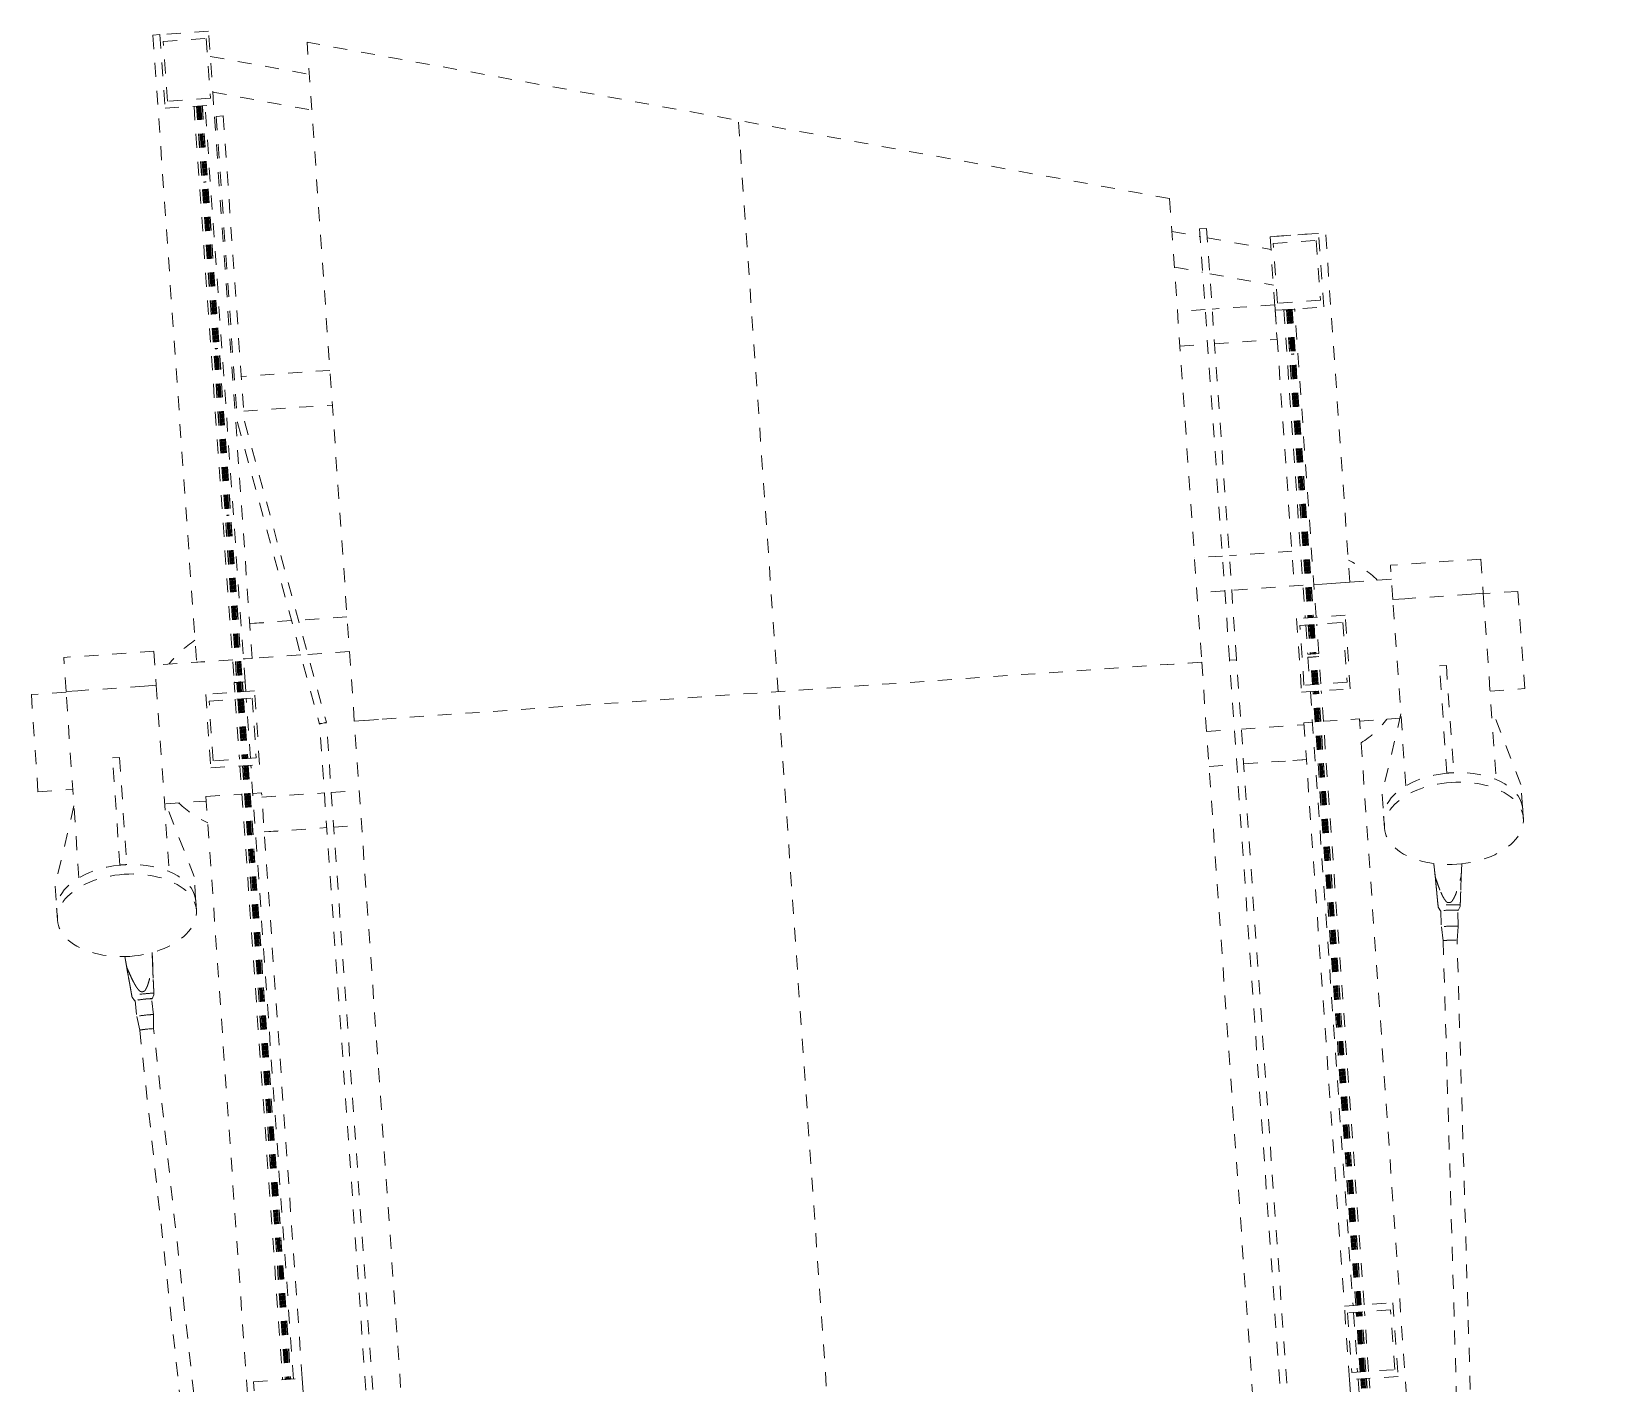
# Model space of a CAD drawing. Header units: millimetres. Extents: x 50357 to 985146, y 723188 to 1803594.
# Drawn here: x 829717.51 to 829728.75, y 818189.73 to 818199.44 of the extents above; entities that cross this region are included whole.
import ezdxf

# ---------------------------------------------------------------- set-up
doc = ezdxf.new("R2010")
doc.units = ezdxf.units.MM
doc.header["$LTSCALE"] = 3
doc.header["$MEASUREMENT"] = 0
doc.linetypes.add('DASHED2', pattern=[0.375, 0.25, -0.125])
doc.linetypes.add('Member Hidden', pattern=[4.5, 2.5, -2])
for name, color, linetype, lineweight, true_color in [('A-FLOR', 7, 'Continuous', 5, 0x6e6e6e), ('A-FLOR-HRAL', 7, 'Continuous', 13, 0x6e6e6e), ('A-GENM', 7, 'Continuous', 13, 0x6e6e6e), ('A-MASS', 7, 'Continuous', 13, 0x6e6e6e), ('ADS280__', 7, 'Continuous', 13, 0x6e6e6e), ('ADS280_B', 7, 'Member Hidden', 13, 0x6e6e6e), ('ADS280_BSteel', 7, 'Continuous', 13, 0x6e6e6e)]:
    doc.layers.add(name, color=color, linetype=linetype, lineweight=lineweight, true_color=true_color)
doc.layers.add('UAJ-00XREF', color=7, linetype='Continuous')

# ---------------------------------------------------------------- blocks, each defined once
blk = doc.blocks.new('Railing - End-Caps_0070CER10-01A-V2-BRIDGE DECK LEVEL')
at = {"layer": 'A-FLOR-HRAL'}
for p, q in [((-39, 0), (-37, 0)), ((-37, 0), (-19, 0)), ((19, 0), (37, 0)), ((37, 0), (40, 0)), ((-37, -2), (-39, -2)), ((37, -2), (-37, -2)), ((40, -2), (37, -2))]:
    blk.add_line(p, q, dxfattribs=at)
blk = doc.blocks.new('Railing - Sabco_Joint-V3-BRIDGE DECK LEVEL')
at = {"layer": 'A-FLOR-HRAL'}
for p, q in [((-9, 1), (-8, 1)), ((-9, 1), (-9, 0)), ((-8, 1), (-2, 1)), ((-8, 0), (-8, 1)), ((-1, 0), (-1, 1)), ((1, 1), (8, 1)), ((1, 1), (1, 0)), ((8, 1), (9, 1)), ((8, 1), (8, 0)), ((9, 1), (9, 0)), ((-8, 0), (-9, 0)), ((-2, 0), (-8, 0)), ((8, 0), (1, 0)), ((9, 0), (8, 0))]:
    blk.add_line(p, q, dxfattribs=at)
blk = doc.blocks.new('Railing - Sabco_Joint-1451159-BRIDGE DECK LEVEL')
at = {"layer": 'A-FLOR-HRAL'}
for p, q in [((-9, 1), (-8, 1)), ((-9, 1), (-9, 0)), ((-8, 1), (-2, 1)), ((-8, 0), (-8, 1)), ((-1, 0), (-1, 1)), ((1, 1), (8, 1)), ((1, 1), (1, 0)), ((8, 1), (9, 1)), ((8, 1), (8, 0)), ((9, 1), (9, 0)), ((-8, 0), (-9, 0)), ((-2, 0), (-8, 0)), ((8, 0), (1, 0)), ((9, 0), (8, 0))]:
    blk.add_line(p, q, dxfattribs=at)
blk = doc.blocks.new('A')
at = {"layer": 'A-FLOR', "color": 8, "linetype": 'DASHED2', "ltscale": 5}
for p, q in [((834547177, 818208652), (834546888, 818212779)), ((834549771, 818171542), (834547177, 818208652))]:
    blk.add_line(p, q, dxfattribs=at)
at = {"layer": 'A-FLOR-HRAL', "color": 8, "linetype": 'DASHED2', "ltscale": 5}
for p, q in [((834542982, 818212855), (834543272, 818208717)), ((834543001, 818212856), (834543291, 818208718)), ((834543004, 818212856), (834543293, 818208718)), ((834543012, 818212857), (834543301, 818208719)), ((834543013, 818212857), (834543302, 818208719)), ((834543014, 818212857), (834543303, 818208719)), ((834543020, 818212857), (834543309, 818208719)), ((834543020, 818212857), (834543309, 818208719)), ((834543023, 818212857), (834543312, 818208720)), ((834543023, 818212857), (834543312, 818208720)), ((834543029, 818212858), (834543319, 818208720)), ((834543030, 818212858), (834543320, 818208720)), ((834543032, 818212858), (834543321, 818208720)), ((834543040, 818212859), (834543329, 818208721)), ((834543042, 818212859), (834543331, 818208721)), ((834543350, 818208722), (834543061, 818212860)), ((834543192, 818212785), (834543142, 818212782)), ((834543142, 818212782), (834543295, 818210584)), ((834543192, 818212785), (834543345, 818210592)), ((834550252, 818211980), (834550202, 818211976)), ((834550202, 818211976), (834550419, 818208879)), ((834550252, 818211980), (834550469, 818208882)), ((834550807, 818211395), (834550962, 818209182)), ((834550807, 818211395), (834550810, 818211395)), ((834550810, 818211395), (834550828, 818211396)), ((834550826, 818211396), (834550828, 818211396)), ((834550826, 818211396), (834550981, 818209183)), ((834550828, 818211396), (834550836, 818211397)), ((834550828, 818211396), (834550983, 818209184)), ((834550836, 818211397), (834550838, 818211397)), ((834550836, 818211397), (834550991, 818209184)), ((834550838, 818211397), (834550839, 818211397)), ((834550838, 818211397), (834550992, 818209184)), ((834550839, 818211397), (834550845, 818211397)), ((834550839, 818211397), (834550993, 818209184)), ((834550845, 818211397), (834550848, 818211398)), ((834550845, 818211397), (834551000, 818209185)), ((834550845, 818211397), (834551000, 818209185)), ((834550848, 818211398), (834550854, 818211398)), ((834550848, 818211398), (834551003, 818209185)), ((834550848, 818211398), (834551003, 818209185)), ((834550854, 818211398), (834550855, 818211398)), ((834550854, 818211398), (834551009, 818209185)), ((834550855, 818211398), (834550857, 818211398)), ((834550855, 818211398), (834551010, 818209185)), ((834550857, 818211398), (834550864, 818211399)), ((834550857, 818211398), (834551011, 818209186)), ((834550864, 818211399), (834550867, 818211399)), ((834550864, 818211399), (834551019, 818209186)), ((834550865, 818211399), (834550883, 818211400)), ((834550867, 818211399), (834551021, 818209186)), ((834550883, 818211400), (834550886, 818211400)), ((834551040, 818209188), (834550886, 818211400)), ((834543345, 818210592), (834543934, 818208430)), ((834543295, 818210584), (834543886, 818208417)), ((834550965, 818209132), (834550980, 818208922)), ((834550984, 818209134), (834550999, 818208923)), ((834550987, 818209134), (834551001, 818208923)), ((834550994, 818209134), (834551009, 818208924)), ((834550996, 818209134), (834551010, 818208924)), ((834550997, 818209134), (834551011, 818208924)), ((834551003, 818209135), (834551018, 818208924)), ((834551003, 818209135), (834551018, 818208924)), ((834551006, 818209135), (834551021, 818208925)), ((834551006, 818209135), (834551021, 818208925)), ((834551012, 818209135), (834551027, 818208925)), ((834551013, 818209136), (834551028, 818208925)), ((834551015, 818209136), (834551029, 818208925)), ((834551022, 818209136), (834551037, 818208926)), ((834551025, 818209136), (834551039, 818208926)), ((834551059, 818208927), (834551044, 818209138)), ((834550982, 818208922), (834550980, 818208922)), ((834551001, 818208923), (834550982, 818208922)), ((834551001, 818208923), (834550999, 818208923)), ((834551009, 818208924), (834551001, 818208923)), ((834551010, 818208924), (834551009, 818208924)), ((834551011, 818208924), (834551010, 818208924)), ((834551018, 818208924), (834551011, 818208924)), ((834551021, 818208925), (834551018, 818208924)), ((834551027, 818208925), (834551021, 818208925)), ((834551028, 818208925), (834551027, 818208925)), ((834551029, 818208925), (834551028, 818208925)), ((834551037, 818208926), (834551029, 818208925)), ((834551039, 818208926), (834551037, 818208926)), ((834551056, 818208927), (834551038, 818208926)), ((834551059, 818208927), (834551056, 818208927)), ((834553014, 818171762), (834550418, 818208885)), ((834550469, 818208882), (834550419, 818208879)), ((834553063, 818171765), (834550468, 818208888)), ((834550981, 818208900), (834550995, 818208703)), ((834550984, 818208900), (834551002, 818208901)), ((834551014, 818208705), (834551001, 818208901)), ((834551003, 818208901), (834551011, 818208902)), ((834551017, 818208705), (834551003, 818208901)), ((834551024, 818208705), (834551011, 818208902)), ((834551012, 818208902), (834551013, 818208902)), ((834551026, 818208705), (834551012, 818208902)), ((834551013, 818208902), (834551019, 818208903)), ((834551027, 818208705), (834551013, 818208902)), ((834551019, 818208903), (834551020, 818208903)), ((834551033, 818208706), (834551019, 818208903)), ((834551020, 818208903), (834551021, 818208903)), ((834551034, 818208706), (834551020, 818208903)), ((834551021, 818208903), (834551022, 818208903)), ((834551035, 818208706), (834551021, 818208903)), ((834551022, 818208903), (834551028, 818208903)), ((834551036, 818208706), (834551022, 818208903)), ((834551028, 818208903), (834551029, 818208903)), ((834551042, 818208707), (834551028, 818208903)), ((834551043, 818208707), (834551029, 818208903)), ((834551031, 818208903), (834551039, 818208904)), ((834551045, 818208707), (834551031, 818208903)), ((834551039, 818208904), (834551058, 818208905)), ((834551052, 818208707), (834551039, 818208904)), ((834551055, 818208707), (834551041, 818208904)), ((834551074, 818208709), (834551060, 818208905)), ((834543274, 818208717), (834543272, 818208717)), ((834543272, 818208715), (834543277, 818208645)), ((834543274, 818208715), (834543293, 818208716)), ((834543291, 818208716), (834543296, 818208646)), ((834543293, 818208716), (834543301, 818208717)), ((834543293, 818208716), (834543298, 818208646)), ((834543301, 818208717), (834543306, 818208647)), ((834543303, 818208719), (834543302, 818208719)), ((834543302, 818208717), (834543303, 818208717)), ((834543302, 818208717), (834543307, 818208647)), ((834543309, 818208719), (834543303, 818208719)), ((834543303, 818208717), (834543310, 818208717)), ((834543303, 818208717), (834543308, 818208647)), ((834543312, 818208720), (834543309, 818208719)), ((834543310, 818208717), (834543311, 818208717)), ((834543310, 818208717), (834543314, 818208647)), ((834543311, 818208717), (834543312, 818208717)), ((834543311, 818208717), (834543315, 818208648)), ((834543319, 818208720), (834543312, 818208720)), ((834543312, 818208717), (834543313, 818208718)), ((834543312, 818208717), (834543316, 818208648)), ((834543313, 818208718), (834543319, 818208718)), ((834543313, 818208718), (834543317, 818208648)), ((834543320, 818208720), (834543319, 818208720)), ((834543319, 818208718), (834543320, 818208718)), ((834543319, 818208718), (834543324, 818208648)), ((834543320, 818208718), (834543325, 818208648)), ((834543321, 818208718), (834543329, 818208719)), ((834543321, 818208718), (834543326, 818208648)), ((834543329, 818208719), (834543334, 818208649)), ((834543330, 818208719), (834543348, 818208720)), ((834543331, 818208719), (834543336, 818208649)), ((834543350, 818208722), (834543348, 818208722)), ((834543355, 818208650), (834543350, 818208720)), ((834543280, 818208595), (834543310, 818208166)), ((834543299, 818208596), (834543329, 818208167)), ((834543302, 818208596), (834543332, 818208168)), ((834543309, 818208597), (834543339, 818208168)), ((834543311, 818208597), (834543341, 818208168)), ((834543312, 818208597), (834543342, 818208168)), ((834543318, 818208598), (834543348, 818208169)), ((834543319, 818208598), (834543349, 818208169)), ((834543320, 818208598), (834543350, 818208169)), ((834543321, 818208598), (834543351, 818208169)), ((834543327, 818208598), (834543357, 818208169)), ((834543328, 818208598), (834543358, 818208169)), ((834543330, 818208598), (834543360, 818208169)), ((834543337, 818208599), (834543367, 818208170)), ((834543340, 818208599), (834543370, 818208170)), ((834543389, 818208172), (834543359, 818208600)), ((834550999, 818208653), (834551307, 818204244)), ((834551326, 818204245), (834551018, 818208655)), ((834551328, 818204246), (834551020, 818208655)), ((834551336, 818204246), (834551028, 818208655)), ((834551337, 818204246), (834551029, 818208655)), ((834551338, 818204246), (834551030, 818208656)), ((834551345, 818204247), (834551036, 818208656)), ((834551346, 818204247), (834551037, 818208656)), ((834551347, 818204247), (834551038, 818208656)), ((834551348, 818204247), (834551039, 818208656)), ((834551354, 818204247), (834551046, 818208657)), ((834551355, 818204247), (834551047, 818208657)), ((834551356, 818204248), (834551048, 818208657)), ((834551364, 818204248), (834551056, 818208657)), ((834551366, 818204248), (834551058, 818208658)), ((834551386, 818204250), (834551077, 818208659)), ((834543885, 818208422), (834543935, 818208425)), ((834546479, 818171312), (834543885, 818208422)), ((834543934, 818208430), (834543886, 818208417)), ((834546529, 818171316), (834543935, 818208425)), ((834543361, 818208119), (834543669, 818203710)), ((834543362, 818208120), (834543670, 818203710)), ((834543363, 818208120), (834543671, 818203710)), ((834543371, 818208120), (834543679, 818203711)), ((834543373, 818208120), (834543681, 818203711)), ((834543700, 818203712), (834543392, 818208122)), ((834543314, 818208116), (834543622, 818203707)), ((834543333, 818208117), (834543641, 818203708)), ((834543335, 818208118), (834543643, 818203708)), ((834543343, 818208118), (834543651, 818203709)), ((834543344, 818208118), (834543652, 818203709)), ((834543345, 818208118), (834543653, 818203709)), ((834543351, 818208119), (834543660, 818203710)), ((834543352, 818208119), (834543661, 818203710)), ((834543353, 818208119), (834543662, 818203710)), ((834543354, 818208119), (834543663, 818203710)), ((834551310, 818204194), (834551340, 818203765)), ((834551359, 818203767), (834551329, 818204196)), ((834551362, 818203767), (834551332, 818204196)), ((834551369, 818203767), (834551340, 818204196)), ((834551371, 818203767), (834551341, 818204196)), ((834551372, 818203767), (834551342, 818204196)), ((834551378, 818203768), (834551348, 818204197)), ((834551379, 818203768), (834551349, 818204197)), ((834551380, 818203768), (834551350, 818204197)), ((834551381, 818203768), (834551351, 818204197)), ((834551387, 818203769), (834551357, 818204198)), ((834551388, 818203769), (834551358, 818204198)), ((834551390, 818203769), (834551360, 818204198)), ((834551398, 818203769), (834551368, 818204198)), ((834551400, 818203769), (834551370, 818204198)), ((834551419, 818203771), (834551389, 818204200)), ((834551344, 818203715), (834551656, 818199256)), ((834551675, 818199258), (834551363, 818203717)), ((834551677, 818199261), (834551365, 818203717)), ((834551685, 818199261), (834551373, 818203717)), ((834551686, 818199261), (834551374, 818203718)), ((834551687, 818199261), (834551375, 818203718)), ((834551693, 818199261), (834551382, 818203718)), ((834551694, 818199261), (834551383, 818203718)), ((834551695, 818199261), (834551384, 818203718)), ((834551696, 818199261), (834551385, 818203718)), ((834551703, 818199261), (834551391, 818203719)), ((834551704, 818199261), (834551392, 818203719)), ((834551705, 818199261), (834551393, 818203719)), ((834551713, 818199261), (834551401, 818203719)), ((834551715, 818199261), (834551403, 818203720)), ((834551734, 818199262), (834551422, 818203721))]:
    blk.add_line(p, q, dxfattribs=at)
at = {"layer": 'A-FLOR-HRAL', "color": 8, "linetype": 'DASHED2', "ltscale": 5, "flags": 128}
for points in [[(834550981, 818208900), (834550982, 818208900), (834550982, 818208900), (834550982, 818208900), (834550983, 818208900), (834550983, 818208900), (834550984, 818208900)], [(834551001, 818208901), (834551001, 818208901), (834551001, 818208901), (834551001, 818208901), (834551002, 818208901), (834551002, 818208901), (834551003, 818208901)], [(834551011, 818208902), (834551011, 818208902), (834551011, 818208902), (834551011, 818208902), (834551012, 818208902), (834551012, 818208902), (834551012, 818208902), (834551012, 818208902)], [(834551029, 818208903), (834551030, 818208903), (834551030, 818208903), (834551030, 818208903), (834551030, 818208903), (834551030, 818208903), (834551031, 818208903), (834551031, 818208903)], [(834551039, 818208904), (834551039, 818208904), (834551040, 818208904), (834551040, 818208904), (834551041, 818208904), (834551041, 818208904), (834551041, 818208904)], [(834551058, 818208905), (834551058, 818208905), (834551059, 818208905), (834551059, 818208905), (834551060, 818208905), (834551060, 818208905), (834551060, 818208905)], [(834543272, 818208715), (834543272, 818208715), (834543272, 818208715), (834543273, 818208715), (834543273, 818208715), (834543274, 818208715), (834543274, 818208715)], [(834543291, 818208716), (834543291, 818208716), (834543291, 818208716), (834543292, 818208716), (834543292, 818208716), (834543293, 818208716), (834543293, 818208716)], [(834543301, 818208717), (834543301, 818208717), (834543302, 818208717), (834543302, 818208717), (834543302, 818208717), (834543302, 818208717), (834543302, 818208717), (834543302, 818208717)], [(834543320, 818208718), (834543320, 818208718), (834543320, 818208718), (834543320, 818208718), (834543320, 818208718), (834543321, 818208718), (834543321, 818208718), (834543321, 818208718)], [(834543329, 818208719), (834543330, 818208719), (834543330, 818208719), (834543331, 818208719), (834543331, 818208719), (834543331, 818208719), (834543331, 818208719)], [(834543348, 818208720), (834543349, 818208720), (834543349, 818208720), (834543350, 818208720), (834543350, 818208720), (834543350, 818208720), (834543350, 818208720)]]:
    blk.add_lwpolyline(points, dxfattribs=at)
at = {"layer": 'A-GENM', "color": 8, "linetype": 'DASHED2', "ltscale": 5}
for p, q in [((834550367, 818209627), (834550167, 818209613)), ((834550866, 818209662), (834550417, 818209630)), ((834550866, 818209662), (834550768, 818209655)), ((834552223, 818209606), (834551574, 818209561)), ((834552223, 818209605), (834552240, 818209360)), ((834551591, 818209315), (834551574, 818209560)), ((834552240, 818209360), (834552155, 818209354)), ((834552240, 818209360), (834552333, 818208021)), ((834551676, 818209321), (834551591, 818209315)), ((834551685, 818207977), (834551591, 818209315)), ((834552155, 818209354), (834551676, 818209321)), ((834543684, 818209160), (834543384, 818209139)), ((834543482, 818209145), (834543384, 818209139)), ((834544082, 818209187), (834543734, 818209163)), ((834542696, 818208940), (834542048, 818208895)), ((834542696, 818208939), (834542713, 818208695)), ((834542065, 818208650), (834542048, 818208894)), ((834551926, 818208838), (834551975, 818208841)), ((834551979, 818208069), (834551926, 818208838)), ((834551975, 818208841), (834552029, 818208072)), ((834542628, 818208689), (834542149, 818208656)), ((834542713, 818208695), (834542628, 818208689)), ((834542713, 818208695), (834542807, 818207357)), ((834542149, 818208656), (834542065, 818208650)), ((834542158, 818207312), (834542065, 818208650)), ((834551649, 818208493), (834551514, 818207917)), ((834552511, 818207987), (834552297, 818208539)), ((834542399, 818208173), (834542449, 818208176)), ((834542452, 818207404), (834542399, 818208173)), ((834542449, 818208176), (834542502, 818207408)), ((834550272, 818208116), (834550471, 818208130)), ((834550521, 818208134), (834550970, 818208165)), ((834550872, 818208158), (834550970, 818208165)), ((834552004, 818208070), (834551979, 818208069)), ((834551979, 818208068), (834551979, 818208069)), ((834552029, 818208072), (834552004, 818208070)), ((834551514, 818207917), (834551525, 818207756)), ((834552523, 818207826), (834552511, 818207987)), ((834542122, 818207828), (834541987, 818207252)), ((834542985, 818207322), (834542771, 818207873)), ((834552522, 818207826), (834552523, 818207826)), ((834552523, 818207826), (834552524, 818207811)), ((834552528, 818207743), (834552524, 818207811)), ((834552524, 818207811), (834552525, 818207796)), ((834543488, 818207642), (834543937, 818207674)), ((834543987, 818207677), (834544187, 818207691)), ((834551525, 818207756), (834551526, 818207756)), ((834551526, 818207741), (834551525, 818207756)), ((834551526, 818207741), (834551531, 818207673)), ((834551527, 818207727), (834551526, 818207741)), ((834543488, 818207642), (834543586, 818207649)), ((834542477, 818207406), (834542452, 818207404)), ((834542452, 818207404), (834542452, 818207404)), ((834542502, 818207408), (834542477, 818207406)), ((834551897, 818207314), (834551886, 818207419)), ((834551887, 818207419), (834551896, 818207323)), ((834552083, 818207328), (834552086, 818207418)), ((834552087, 818207418), (834552083, 818207320)), ((834541987, 818207252), (834541998, 818207091)), ((834542996, 818207161), (834542985, 818207322)), ((834542995, 818207161), (834542996, 818207161)), ((834542996, 818207161), (834542997, 818207146)), ((834543002, 818207078), (834542997, 818207146)), ((834542997, 818207146), (834542998, 818207132)), ((834552060, 818207082), (834552075, 818207110)), ((834541998, 818207091), (834541999, 818207091)), ((834541999, 818207077), (834541998, 818207091)), ((834541999, 818207077), (834542004, 818207008)), ((834542000, 818207062), (834541999, 818207077)), ((834551917, 818207105), (834551934, 818207079)), ((834551937, 818207079), (834551940, 818206964)), ((834552060, 818206968), (834552057, 818207082)), ((834551940, 818206964), (834551953, 818206864)), ((834552053, 818206867), (834552060, 818206968)), ((834542687, 818206691), (834542684, 818206776)), ((834542684, 818206776), (834542688, 818206682)), ((834542503, 818206662), (834542487, 818206748)), ((834542488, 818206748), (834542502, 818206670)), ((834542540, 818206455), (834542558, 818206430)), ((834542694, 818206329), (834542681, 818206444)), ((834542684, 818206444), (834542697, 818206472)), ((834542562, 818206430), (834542574, 818206316)), ((834542695, 818206229), (834542694, 818206329)), ((834542574, 818206316), (834542595, 818206218))]:
    blk.add_line(p, q, dxfattribs=at)
for centre, start, end in [((834550957, 818208916), 45.8961, 65.1987), ((834543397, 818208388), 122.7987, 142.1013), ((834550957, 818208916), 302.7987, 322.0963), ((834543397, 818208388), 225.9011, 245.1987)]:
    blk.add_arc(centre, 750, start, end, dxfattribs=at)
for centre, major_axis, ratio, start_param, end_param in [((834552025, 818207776), (-499, -35), 0.589594, 4.76241, 6.233164), ((834552025, 818207776), (-499, -35), 0.589594, 4.712389, 4.76241), ((834552025, 818207776), (-499, -35), 0.589594, 4.662368, 4.712389), ((834552030, 818207708), (-499, -35), 0.589594, 1.570796, 4.712389), ((834552025, 818207776), (-499, -35), 0.589594, 3.191614, 4.662368), ((834552030, 818207708), (-499, -35), 0.589594, 4.712389, 7.853982), ((834552025, 818207776), (-499, -35), 0.589594, 3.141593, 3.191614), ((834552025, 818207776), (-499, -35), 0.589594, 3.121004, 3.141593), ((834552025, 818207776), (-499, -35), 0.589594, 6.233164, 6.283185), ((834552025, 818207776), (-499, -35), 0.589594, 0, 0.020589), ((834542503, 818207043), (-499, -35), 0.590708, 4.712389, 7.853982), ((834542498, 818207111), (-499, -35), 0.590708, 4.76241, 6.233164), ((834542498, 818207111), (-499, -35), 0.590708, 4.712389, 4.76241), ((834542498, 818207111), (-499, -35), 0.590708, 4.662368, 4.712389), ((834542503, 818207043), (-499, -35), 0.590708, 1.570796, 4.712389), ((834542498, 818207111), (-499, -35), 0.590708, 3.191614, 4.662368), ((834542498, 818207111), (-499, -35), 0.590708, 3.141593, 3.191614), ((834542498, 818207111), (-499, -35), 0.590708, 3.121014, 3.141593), ((834551996, 818207118), (-84.9, -2.5), 0.047623, 3.501026, 5.923752), ((834542498, 818207111), (-499, -35), 0.590708, 6.233164, 6.283185), ((834542498, 818207111), (-499, -35), 0.590708, 0, 0.020578), ((834551997, 818207081), (-63.3, -1.9), 0.047623, 3.141593, 6.283185), ((834551997, 818207081), (-63.3, -1.9), 0.047623, 0.02753, 0.261799), ((834551997, 818207081), (-60, -1.8), 0.047623, 3.141593, 6.283185), ((834551997, 818207081), (-63.3, -1.9), 0.047623, 2.879793, 3.114063), ((834552000, 818206966), (-60, -1.8), 0.047623, 3.141593, 6.283185), ((834542617, 818206474), (-84.5, -9.3), 0.047623, 3.501026, 5.923752), ((834542621, 818206437), (-63, -6.9), 0.047623, 3.141593, 6.283185), ((834542621, 818206437), (-59.6, -6.6), 0.047623, 3.141593, 6.283185), ((834542621, 818206437), (-63, -6.9), 0.047623, 2.879793, 3.114063), ((834542621, 818206437), (-63, -6.9), 0.047623, 0.02753, 0.261799), ((834542634, 818206323), (-59.6, -6.6), 0.047623, 3.141593, 6.283185), ((834542645, 818206223), (-49.7, -5.5), 0.047623, 5.345843, 5.385587)]:
    blk.add_ellipse(centre, major_axis=major_axis, ratio=ratio, start_param=start_param, end_param=end_param, dxfattribs=at)
for points, knots in [([(834551896, 818207323), (834551899, 818207314), (834551905, 818207295), (834551915, 818207268), (834551923, 818207245), (834551930, 818207227), (834551935, 818207216), (834551939, 818207207), (834551942, 818207201), (834551944, 818207195), (834551946, 818207191), (834551948, 818207188), (834551950, 818207184), (834551952, 818207180), (834551955, 818207175), (834551958, 818207169), (834551960, 818207166), (834551961, 818207164), (834551962, 818207162), (834551963, 818207161), (834551965, 818207159), (834551967, 818207156), (834551969, 818207153), (834551972, 818207149), (834551975, 818207145), (834551978, 818207143), (834551980, 818207142), (834551982, 818207141), (834551983, 818207140), (834551985, 818207140), (834551988, 818207139), (834551992, 818207139), (834551995, 818207139), (834551999, 818207139), (834552002, 818207139), (834552005, 818207140), (834552007, 818207141), (834552009, 818207142), (834552010, 818207143), (834552012, 818207144), (834552015, 818207146), (834552018, 818207150), (834552021, 818207155), (834552023, 818207158), (834552024, 818207161), (834552026, 818207163), (834552027, 818207164), (834552028, 818207166), (834552029, 818207168), (834552031, 818207172), (834552033, 818207177), (834552036, 818207183), (834552038, 818207187), (834552039, 818207190), (834552041, 818207194), (834552043, 818207198), (834552045, 818207204), (834552047, 818207210), (834552051, 818207220), (834552055, 818207231), (834552061, 818207249), (834552068, 818207272), (834552075, 818207300), (834552080, 818207319), (834552083, 818207328)], [0, 0, 0, 0, 0.066667, 0.133333, 0.2, 0.233333, 0.266667, 0.283333, 0.3, 0.316667, 0.325, 0.333333, 0.341667, 0.35, 0.366667, 0.383333, 0.391667, 0.395833, 0.4, 0.404167, 0.408333, 0.416667, 0.425, 0.433333, 0.45, 0.458333, 0.4625, 0.466667, 0.470833, 0.475, 0.483333, 0.491667, 0.5, 0.508333, 0.516667, 0.525, 0.529167, 0.533333, 0.5375, 0.541667, 0.55, 0.566667, 0.575, 0.583333, 0.591667, 0.595833, 0.6, 0.604167, 0.608333, 0.616667, 0.633333, 0.65, 0.658333, 0.666667, 0.675, 0.683333, 0.7, 0.716667, 0.733333, 0.766667, 0.8, 0.866667, 0.933333, 1, 1, 1, 1]), ([(834551916, 818207117), (834551916, 818207124), (834551914, 818207137), (834551912, 818207158), (834551910, 818207178), (834551908, 818207199), (834551906, 818207219), (834551904, 818207247), (834551900, 818207281), (834551898, 818207309), (834551896, 818207323)], [0, 0, 0, 0, 0.1, 0.2, 0.3, 0.4, 0.5, 0.6, 0.8, 1, 1, 1, 1]), ([(834551897, 818207314), (834551898, 818207301), (834551901, 818207274), (834551904, 818207240), (834551907, 818207213), (834551909, 818207193), (834551910, 818207173), (834551912, 818207153), (834551914, 818207134), (834551916, 818207121), (834551916, 818207114)], [0, 0, 0, 0, 0.2, 0.4, 0.5, 0.6, 0.7, 0.8, 0.9, 1, 1, 1, 1]), ([(834552083, 818207328), (834552082, 818207314), (834552081, 818207287), (834552080, 818207252), (834552079, 818207224), (834552078, 818207204), (834552077, 818207183), (834552077, 818207162), (834552076, 818207142), (834552075, 818207129), (834552075, 818207122)], [0, 0, 0, 0, 0.2, 0.4, 0.5, 0.6, 0.7, 0.8, 0.9, 1, 1, 1, 1]), ([(834552075, 818207119), (834552076, 818207125), (834552076, 818207138), (834552077, 818207158), (834552078, 818207178), (834552078, 818207198), (834552079, 818207218), (834552080, 818207245), (834552082, 818207279), (834552083, 818207306), (834552083, 818207320)], [0, 0, 0, 0, 0.1, 0.2, 0.3, 0.4, 0.5, 0.6, 0.8, 1, 1, 1, 1]), ([(834551917, 818207105), (834551917, 818207105), (834551917, 818207106), (834551917, 818207107), (834551917, 818207108), (834551917, 818207110), (834551917, 818207112), (834551916, 818207115), (834551916, 818207117)], [0, 0, 0, 0, 0.166667, 0.333333, 0.5, 0.583333, 0.666667, 1, 1, 1, 1]), ([(834551916, 818207114), (834551917, 818207112), (834551917, 818207110), (834551917, 818207108), (834551917, 818207107), (834551917, 818207106), (834551917, 818207105), (834551917, 818207105), (834551917, 818207105)], [0, 0, 0, 0, 0.333333, 0.416667, 0.5, 0.666667, 0.833333, 1, 1, 1, 1]), ([(834552075, 818207122), (834552075, 818207120), (834552075, 818207117), (834552075, 818207115), (834552075, 818207113), (834552075, 818207112), (834552075, 818207110), (834552075, 818207110), (834552075, 818207110)], [0, 0, 0, 0, 0.333333, 0.416667, 0.5, 0.666667, 0.833333, 1, 1, 1, 1]), ([(834552075, 818207110), (834552075, 818207110), (834552075, 818207110), (834552075, 818207111), (834552075, 818207112), (834552075, 818207113), (834552075, 818207115), (834552075, 818207117), (834552075, 818207119)], [0, 0, 0, 0, 0.166667, 0.333333, 0.5, 0.583333, 0.666667, 1, 1, 1, 1]), ([(834542502, 818206670), (834542505, 818206661), (834542513, 818206644), (834542525, 818206617), (834542535, 818206595), (834542543, 818206578), (834542549, 818206567), (834542553, 818206559), (834542557, 818206552), (834542560, 818206547), (834542562, 818206543), (834542564, 818206540), (834542566, 818206537), (834542568, 818206532), (834542572, 818206527), (834542575, 818206522), (834542578, 818206519), (834542579, 818206517), (834542580, 818206516), (834542581, 818206514), (834542583, 818206512), (834542585, 818206510), (834542587, 818206507), (834542591, 818206503), (834542594, 818206500), (834542598, 818206497), (834542600, 818206496), (834542601, 818206496), (834542603, 818206495), (834542605, 818206495), (834542608, 818206494), (834542611, 818206494), (834542615, 818206494), (834542618, 818206495), (834542622, 818206496), (834542625, 818206497), (834542627, 818206498), (834542628, 818206499), (834542629, 818206500), (834542631, 818206501), (834542634, 818206504), (834542637, 818206508), (834542639, 818206513), (834542641, 818206516), (834542642, 818206519), (834542643, 818206521), (834542644, 818206523), (834542645, 818206524), (834542646, 818206526), (834542648, 818206530), (834542650, 818206536), (834542652, 818206542), (834542654, 818206546), (834542655, 818206550), (834542656, 818206553), (834542657, 818206558), (834542659, 818206563), (834542661, 818206570), (834542664, 818206580), (834542667, 818206591), (834542671, 818206610), (834542676, 818206634), (834542682, 818206662), (834542685, 818206681), (834542687, 818206691)], [0, 0, 0, 0, 0.066667, 0.133333, 0.2, 0.233333, 0.266667, 0.283333, 0.3, 0.316667, 0.325, 0.333333, 0.341667, 0.35, 0.366667, 0.383333, 0.391667, 0.395833, 0.4, 0.404167, 0.408333, 0.416667, 0.425, 0.433333, 0.45, 0.458333, 0.4625, 0.466667, 0.470833, 0.475, 0.483333, 0.491667, 0.5, 0.508333, 0.516667, 0.525, 0.529167, 0.533333, 0.5375, 0.541667, 0.55, 0.566667, 0.575, 0.583333, 0.591667, 0.595833, 0.6, 0.604167, 0.608333, 0.616667, 0.633333, 0.65, 0.658333, 0.666667, 0.675, 0.683333, 0.7, 0.716667, 0.733333, 0.766667, 0.8, 0.866667, 0.933333, 1, 1, 1, 1]), ([(834542538, 818206467), (834542537, 818206473), (834542534, 818206487), (834542531, 818206507), (834542527, 818206527), (834542524, 818206547), (834542520, 818206568), (834542515, 818206595), (834542509, 818206629), (834542504, 818206657), (834542502, 818206670)], [0, 0, 0, 0, 0.1, 0.2, 0.3, 0.4, 0.5, 0.6, 0.8, 1, 1, 1, 1]), ([(834542503, 818206662), (834542505, 818206649), (834542510, 818206622), (834542516, 818206589), (834542521, 818206562), (834542524, 818206542), (834542528, 818206522), (834542531, 818206503), (834542535, 818206483), (834542537, 818206470), (834542538, 818206464)], [0, 0, 0, 0, 0.2, 0.4, 0.5, 0.6, 0.7, 0.8, 0.9, 1, 1, 1, 1]), ([(834542687, 818206691), (834542688, 818206677), (834542689, 818206649), (834542690, 818206614), (834542692, 818206587), (834542693, 818206566), (834542693, 818206545), (834542694, 818206525), (834542695, 818206505), (834542696, 818206491), (834542696, 818206484)], [0, 0, 0, 0, 0.2, 0.4, 0.5, 0.6, 0.7, 0.8, 0.9, 1, 1, 1, 1]), ([(834542696, 818206481), (834542696, 818206488), (834542696, 818206501), (834542695, 818206521), (834542694, 818206541), (834542693, 818206561), (834542692, 818206581), (834542691, 818206608), (834542690, 818206642), (834542689, 818206669), (834542688, 818206682)], [0, 0, 0, 0, 0.1, 0.2, 0.3, 0.4, 0.5, 0.6, 0.8, 1, 1, 1, 1]), ([(834542540, 818206455), (834542540, 818206455), (834542540, 818206455), (834542540, 818206457), (834542539, 818206458), (834542539, 818206460), (834542539, 818206462), (834542538, 818206465), (834542538, 818206467)], [0, 0, 0, 0, 0.166667, 0.333333, 0.5, 0.583333, 0.666667, 1, 1, 1, 1]), ([(834542538, 818206464), (834542539, 818206462), (834542539, 818206460), (834542539, 818206458), (834542540, 818206457), (834542540, 818206456), (834542540, 818206455), (834542540, 818206455), (834542540, 818206455)], [0, 0, 0, 0, 0.333333, 0.416667, 0.5, 0.666667, 0.833333, 1, 1, 1, 1]), ([(834542696, 818206484), (834542696, 818206482), (834542696, 818206480), (834542696, 818206477), (834542696, 818206476), (834542697, 818206474), (834542697, 818206473), (834542697, 818206472), (834542697, 818206472)], [0, 0, 0, 0, 0.333333, 0.416667, 0.5, 0.666667, 0.833333, 1, 1, 1, 1]), ([(834542697, 818206472), (834542697, 818206472), (834542697, 818206472), (834542697, 818206473), (834542697, 818206474), (834542697, 818206475), (834542697, 818206477), (834542696, 818206479), (834542696, 818206481)], [0, 0, 0, 0, 0.166667, 0.333333, 0.5, 0.583333, 0.666667, 1, 1, 1, 1])]:
    blk.add_open_spline(points, degree=3, knots=knots, dxfattribs=at)
at = {"layer": 'ADS280__', "color": 8, "linetype": 'DASHED2', "ltscale": 5}
for p, q in [((834544135, 818208439), (834543794, 818213314)), ((834549987, 818212195), (834543794, 818213314)), ((834549987, 818212195), (834550219, 818208865)), ((834544135, 818208439), (834550219, 818208865)), ((834550219, 818208865), (834549972, 818208847)), ((834550219, 818208865), (834552814, 818171755)), ((834544309, 818208451), (834544135, 818208439)), ((834546729, 818171330), (834544135, 818208439))]:
    blk.add_line(p, q, dxfattribs=at)
at = {"layer": 'ADS280_B', "color": 8, "linetype": 'DASHED2', "ltscale": 5}
for p, q in [((834542687, 818213365), (834542737, 818213369)), ((834542687, 818213365), (834543002, 818208861)), ((834543086, 818213393), (834542737, 818213369)), ((834542737, 818213369), (834542774, 818212840)), ((834542761, 818213320), (834543070, 818213342)), ((834542791, 818212891), (834542761, 818213320)), ((834543070, 818213342), (834543100, 818212913)), ((834543123, 818212864), (834543086, 818213393)), ((834542774, 818212840), (834543123, 818212864)), ((834543100, 818212913), (834542791, 818212891)), ((834543401, 818208889), (834543123, 818212864)), ((834550708, 818211921), (834551107, 818211949)), ((834551057, 818211945), (834550708, 818211921)), ((834551094, 818211417), (834551057, 818211945)), ((834551282, 818209440), (834551107, 818211949)), ((834550708, 818211921), (834550745, 818211392)), ((834550731, 818211873), (834551040, 818211894)), ((834550761, 818211444), (834550731, 818211873)), ((834551040, 818211894), (834551070, 818211465)), ((834550243, 818211397), (834550043, 818211383)), ((834550742, 818211432), (834550293, 818211401)), ((834550742, 818211432), (834550759, 818211183)), ((834550745, 818211392), (834551094, 818211417)), ((834550745, 818211392), (834550883, 818209412)), ((834551070, 818211465), (834550761, 818211444)), ((834550310, 818211151), (834550759, 818211183)), ((834550061, 818211134), (834550260, 818211148)), ((834543958, 818210958), (834543322, 818210914)), ((834543340, 818210664), (834543976, 818210709)), ((834550384, 818209377), (834550185, 818209363)), ((834550947, 818209417), (834550434, 818209381)), ((834550947, 818209417), (834550883, 818209412)), ((834551581, 818209461), (834551022, 818209422)), ((834551282, 818209440), (834551022, 818209422)), ((834552489, 818209374), (834552240, 818209357)), ((834552489, 818209374), (834552538, 818208676)), ((834543751, 818208914), (834543337, 818208885)), ((834544100, 818208938), (834543801, 818208917)), ((834543262, 818208879), (834542703, 818208840)), ((834543262, 818208879), (834543002, 818208861)), ((834543401, 818208889), (834543337, 818208885)), ((834542065, 818208645), (834541816, 818208628)), ((834541864, 818207930), (834541816, 818208628)), ((834552289, 818208658), (834552538, 818208676)), ((834551352, 818208442), (834551642, 818208463)), ((834550254, 818208366), (834550454, 818208380)), ((834550504, 818208383), (834550953, 818208415)), ((834541864, 818207930), (834542114, 818207947)), ((834543471, 818207892), (834543920, 818207923)), ((834543970, 818207926), (834544169, 818207940)), ((834542782, 818207843), (834543072, 818207864)), ((834551953, 818206864), (834552162, 818199839)), ((834552262, 818199842), (834552053, 818206867)), ((834542595, 818206218), (834543367, 818199222)), ((834543467, 818199233), (834542695, 818206229))]:
    blk.add_line(p, q, dxfattribs=at)
for centre, major_axis, start_param, end_param in [((834552003, 818206866), (-50, -1.5), 5.851221, 6.283185), ((834552003, 818206866), (-50, -1.5), 5.392106, 5.759587), ((834552003, 818206866), (-50, -1.5), 4.974188, 5.345361), ((834552003, 818206866), (-50, -1.5), 4.519755, 4.937478), ((834552003, 818206866), (-50, -1.5), 4.079417, 4.45059), ((834552003, 818206866), (-50, -1.5), 3.665191, 4.032707), ((834552003, 818206866), (-50, -1.5), 3.141593, 3.403392), ((834542645, 818206223), (-49.7, -5.5), 5.851408, 6.283185), ((834542645, 818206223), (-49.7, -5.5), 5.392157, 5.759587), ((834542645, 818206223), (-49.7, -5.5), 4.974188, 5.347206), ((834542645, 818206223), (-49.7, -5.5), 4.519755, 4.905023), ((834542645, 818206223), (-49.7, -5.5), 4.079417, 4.45059), ((834542645, 818206223), (-49.7, -5.5), 3.665191, 4.032758), ((834542645, 818206223), (-49.7, -5.5), 3.141593, 3.403392)]:
    blk.add_ellipse(centre, major_axis=major_axis, ratio=0.047623, start_param=start_param, end_param=end_param, dxfattribs=at)
at = {"layer": 'ADS280_BSteel', "color": 8, "linetype": 'DASHED2', "ltscale": 5}
for p, q in [((834543099, 818213213), (834543810, 818213084)), ((834543117, 818212956), (834543828, 818212827)), ((834550003, 818211959), (834550206, 818211922)), ((834550257, 818211913), (834550714, 818211830)), ((834550021, 818211702), (834550224, 818211665)), ((834550275, 818211655), (834550732, 818211572)), ((834551249, 818209202), (834550899, 818209178)), ((834550899, 818209178), (834550936, 818208649)), ((834550923, 818209129), (834551232, 818209151)), ((834551232, 818209151), (834551262, 818208722)), ((834551285, 818208673), (834551249, 818209202)), ((834550953, 818208700), (834550923, 818209129)), ((834551262, 818208722), (834550953, 818208700)), ((834543418, 818208655), (834543068, 818208630)), ((834543068, 818208630), (834543105, 818208102)), ((834543092, 818208582), (834543401, 818208603)), ((834543122, 818208153), (834543092, 818208582)), ((834543401, 818208603), (834543431, 818208174)), ((834543455, 818208126), (834543418, 818208655)), ((834550936, 818208649), (834551285, 818208673)), ((834551091, 818208440), (834551351, 818208458)), ((834552346, 818194220), (834551351, 818208458)), ((834550952, 818208430), (834551015, 818208434)), ((834550952, 818208430), (834551245, 818204240)), ((834543105, 818208102), (834543455, 818208126)), ((834543431, 818208174), (834543122, 818208153)), ((834543070, 818207896), (834543329, 818207914)), ((834543070, 818207896), (834544066, 818193641)), ((834543405, 818207919), (834543469, 818207924)), ((834543763, 818203717), (834543469, 818207924)), ((834551245, 818204240), (834551594, 818204264)), ((834551282, 818203711), (834551245, 818204240)), ((834551577, 818204213), (834551268, 818204191)), ((834551268, 818204191), (834551298, 818203762)), ((834551607, 818203784), (834551577, 818204213)), ((834551594, 818204264), (834551631, 818203735)), ((834551298, 818203762), (834551607, 818203784)), ((834543414, 818203692), (834543763, 818203717)), ((834543432, 818203429), (834543414, 818203692)), ((834543763, 818203717), (834543781, 818203453)), ((834551631, 818203735), (834551282, 818203711)), ((834551282, 818203711), (834551593, 818199252))]:
    blk.add_line(p, q, dxfattribs=at)
at = {"color": 8, "linetype": 'DASHED2', "rotation": 183.9987051360055}
for p in [(834543060, 818212311), (834543144, 818211114), (834543227, 818209917)]:
    blk.add_blockref('Railing - Sabco_Joint-1451159-BRIDGE DECK LEVEL', p, dxfattribs=at)
at = {"color": 8, "linetype": 'DASHED2', "extrusion": (0, 0, -1), "zscale": -1, "rotation": 176.0012948639944}
for name, p in [('Railing - End-Caps_0070CER10-01A-V2-BRIDGE DECK LEVEL', (-834550846, 818211397)), ('Railing - Sabco_Joint-V3-BRIDGE DECK LEVEL', (-834550869, 818211078)), ('Railing - Sabco_Joint-V3-BRIDGE DECK LEVEL', (-834550936, 818210122))]:
    blk.add_blockref(name, p, dxfattribs=at)
blk = doc.blocks.new('3A35X-MAGP-P-LD-00-0')
at = {"layer": 'A-MASS', "color": 8, "lineweight": -3}
blk.add_blockref('A', (0, 0), dxfattribs=at)

msp = doc.modelspace()

# ---------------------------------------------------------------- block references
at = {"layer": 'UAJ-00XREF', "ltscale": 0.5, "xscale": 0.0009999999999999998, "yscale": 0.0009999999999999998, "zscale": 0.0009999999999999998, "rotation": 359.9752874263863}
msp.add_blockref('3A35X-MAGP-P-LD-00-0', (-5177.1309, 346.0788, -0.0001), dxfattribs=at)

doc.saveas('drawing.dxf')
